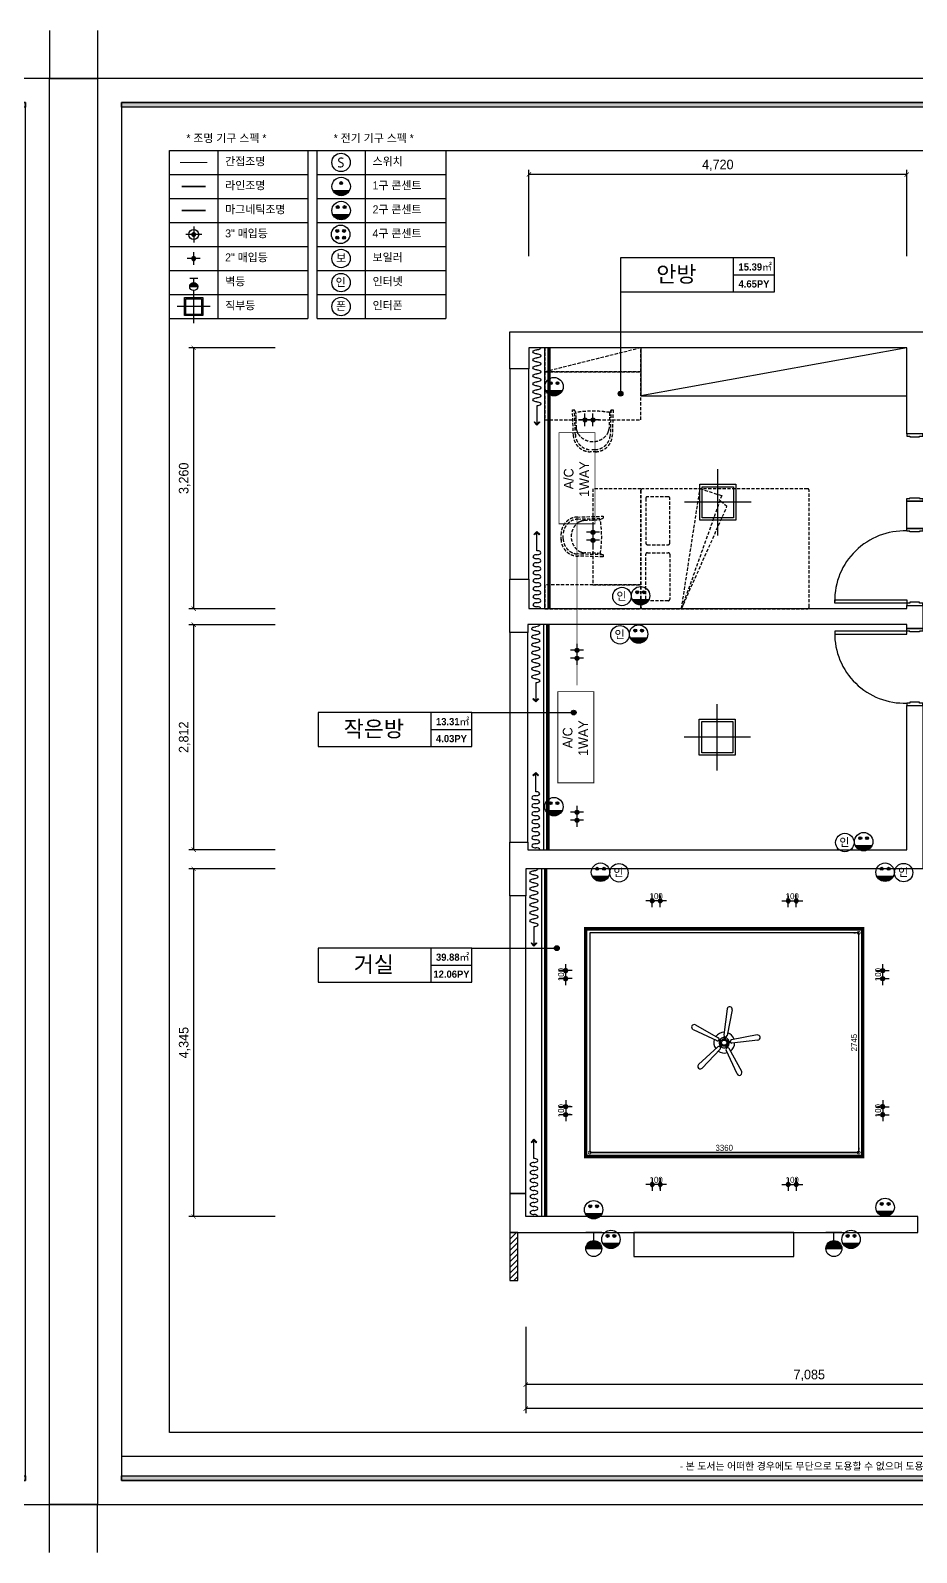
# Model space of a CAD drawing. Header units: inches. Extents: x 220271 to 272471, y 4186 to 23206.
# Drawn here: x 245832 to 256902, y 4186 to 23206 of the extents above; entities that cross this region are included whole.
import ezdxf
from ezdxf.enums import TextEntityAlignment as Align

# ---------------------------------------------------------------- set-up
doc = ezdxf.new("R2010")
doc.units = ezdxf.units.IN
doc.header["$LTSCALE"] = 50
doc.header["$MEASUREMENT"] = 0
doc.linetypes.add('DH-HID2', pattern=[1.2, 0.8, -0.4])
doc.linetypes.add('HID', pattern=[2.5, 1.5, -1])
for name, color, linetype in [('0-ELC TEXT', 7, 'Continuous'), ('01. F-소품', 3, 'Continuous'), ('03-TEXT', 3, 'Continuous'), ('03-WAL NEW', 3, 'Continuous'), ('04-WIN', 4, 'Continuous'), ('06-FUR', 6, 'Continuous'), ('06-LIGHT', 4, 'Continuous'), ('07-DIM WAL', 5, 'Continuous'), ('3.기호.계단선', 30, 'Continuous'), ('CEIL-DOOR', 6, 'Continuous'), ('CEIL-LIGHT', 7, 'Continuous'), ('CO-DO-FR', 7, 'Continuous'), ('CO-DOOR', 8, 'Continuous'), ('F-WALL1', 2, 'Continuous'), ('FORM(YOURNAME)-1', 1, 'Continuous'), ('FORM(YOURNAME)-11', 1, 'Continuous'), ('FU-FURM', 251, 'DH-HID2'), ('RC-LIGHT', 7, 'Continuous'), ('설비', 140, 'Continuous')]:
    doc.layers.add(name, color=color, linetype=linetype)
doc.styles.add('YOURNAME', font='HY울릉도M.TTF')
doc.styles.add('넥슨고딕', font='NEXONLv1GothicBold.ttf')
doc.styles.add('스타일1', font='HY울릉도M.TTF')
doc.styles.add('코레일둥고', font='Korail_Round_Gothic_Medium.ttf')
doc.dimstyles.new('30', dxfattribs={"dimscale": 30, "dimtxt": 2.5, "dimasz": 2.5, "dimexe": 1.25, "dimexo": 2, "dimtad": 1, "dimdec": 0, "dimtxsty": '스타일1', "dimblk": 'DOTSMALL', "dimcen": 2.5, "dimclrd": 1, "dimclre": 1, "dimclrt": 7, "dimadec": 0, "dimazin": 0, "dimtfac": 1, "dimtdec": 0, "dimtix": 1, "dimtmove": 0, "dimatfit": 3, "dimldrblk": 'DOTSMALL', "dimfxl": 1.25, "dimarcsym": 0})
doc.dimstyles.new('YOURNAME-60', dxfattribs={"dimscale": 60, "dimtxt": 2, "dimasz": 0.9, "dimexe": 1, "dimexo": 3, "dimgap": 0.7, "dimtad": 1, "dimdec": 0, "dimzin": 0, "dimdsep": 46, "dimlunit": 6, "dimtxsty": 'YOURNAME', "dimblk": 'ARCHTICK', "dimcen": 0, "dimclrd": 1, "dimclre": 1, "dimclrt": 7, "dimadec": 0, "dimazin": 0, "dimtfac": 1, "dimtdec": 0, "dimtix": 1, "dimtmove": 2, "dimatfit": 3, "dimldrblk": 'ARCHTICK', "dimfxl": 1, "dimtolj": 1, "dimtzin": 0, "dimarcsym": 0})

# ---------------------------------------------------------------- blocks, each defined once
blk = doc.blocks.new('FORM-ELEVATION')
at = {"layer": 'FORM(YOURNAME)-11'}
h = blk.add_hatch(color=256, dxfattribs=at)
h.dxf.hatch_style = 1
h.paths.add_polyline_path([(-10309, 35708), (71691, 35708), (71691, 35508), (-10309, 35508)])
h.paths.add_polyline_path([(-10309, -21492), (71691, -21492), (71691, -21692), (-10309, -21692)])
at = {"layer": 'Defpoints', "color": 158}
blk.add_line((62481, -20692), (-10309, -20692), dxfattribs=at)
at = {"layer": 'Defpoints', "color": 1}
for points in [[(-11309, 38708), (-11309, 36708), (-13309, 36708)], [(72691, 38708), (72691, 36708), (74691, 36708)], [(-11309, -24692), (-11309, -22692), (-13309, -22692)], [(72691, -24692), (72691, -22692), (74691, -22692)]]:
    blk.add_lwpolyline(points, dxfattribs=at)
at = {"layer": 'Defpoints', "color": 158}
for points in [[(-10309, -21692), (71691, -21692), (71691, 35708), (-10309, 35708)], [(-8309, 33708), (61071, 33708), (61071, -19692), (-8309, -19692)]]:
    blk.add_lwpolyline(points, close=True, dxfattribs=at)
at = {"layer": 'FORM(YOURNAME)-11', "color": 250}
blk.add_lwpolyline([(-11309, -22692), (72691, -22692), (72691, 36708), (-11309, 36708)], close=True, dxfattribs=at)
at = {"layer": 'FORM(YOURNAME)-11'}
for points in [[(-10309, 35708), (71691, 35708), (71691, 35508), (-10309, 35508)], [(-10309, -21492), (71691, -21492), (71691, -21692), (-10309, -21692)]]:
    blk.add_lwpolyline(points, close=True, dxfattribs=at)
at = {"layer": 'FORM(YOURNAME)-11', "color": 1, "style": 'YOURNAME'}
blk.add_text("- 본 도서는 어떠한 경우에도 무단으로 도용할 수 없으며 도용시 '지적재산권' 보호에 관한 법률에 의거, 법적 분쟁이 발생합니다.  또한 본 도서에 관한 모든 저작권은 당사에 있습니다. -", height=300, dxfattribs=at).set_placement((28146, -21092), align=Align.MIDDLE_CENTER)
at = {"layer": 'FORM(YOURNAME)-11', "color": 3, "style": 'YOURNAME'}
for tag, height, p in [('1', 450, (71041, -1219)), ('2', 450, (71041, -1863)), ('3', 450, (71041, -3150)), ('4', 450, (71041, -5081)), ('5', 515, (71041, -7398)), ('6', 515, (71041, -9650)), ('7', 515, (71041, -11903)), ('8', 515, (71041, -14155)), ('9', 515, (71041, -16408)), ('10', 515, (66791, -18596)), ('11', 515, (71041, -18660)), ('12', 515, (66791, -20848)), ('13', 515, (71041, -20848))]:
    blk.add_attdef(tag, text='', height=height, dxfattribs=at).set_placement(p, align=Align.MIDDLE_RIGHT)
blk = doc.blocks.new('_ArchTick')
at = {"color": 0, "linetype": 'ByBlock', "const_width": 0.15}
blk.add_lwpolyline([(-0.5, -0.5), (0.5, 0.5)], dxfattribs=at)
blk = doc.blocks.new('*D136')
at = {"layer": '07-DIM WAL', "color": 1, "lineweight": -2, "transparency": 16777216}
for p, q in [((252059, 20386), (252059, 21466)), ((256779, 21406), (252059, 21406)), ((256779, 20386), (256779, 21466))]:
    blk.add_line(p, q, dxfattribs=at)
at = {"layer": 'Defpoints', "color": 0, "transparency": 16777216}
for p in [(252059, 21406), (252059, 20206), (256779, 20206)]:
    blk.add_point(p, dxfattribs=at)
at = {"layer": '07-DIM WAL', "color": 1, "lineweight": -2, "transparency": 16777216, "xscale": 54, "yscale": 54, "zscale": 54, "rotation": 180}
blk.add_blockref('_ArchTick', (252059, 21406), dxfattribs=at)
at = {"layer": '07-DIM WAL', "color": 1, "lineweight": -2, "transparency": 16777216, "xscale": 54, "yscale": 54, "zscale": 54}
blk.add_blockref('_ArchTick', (256779, 21406), dxfattribs=at)
at = {"layer": '07-DIM WAL', "color": 7, "transparency": 16777216, "insert": (254419, 21520), "char_height": 120, "attachment_point": 5, "style": 'YOURNAME'}
blk.add_mtext('\\A1;4,720', dxfattribs=at)
blk = doc.blocks.new('*D145')
at = {"layer": '07-DIM WAL', "color": 1, "lineweight": -2, "transparency": 16777216}
for p, q in [((252019, 7006), (252019, 6226)), ((259104, 7006), (259104, 6226)), ((259104, 6286), (252019, 6286))]:
    blk.add_line(p, q, dxfattribs=at)
at = {"layer": 'Defpoints', "color": 0, "transparency": 16777216}
for p in [(252019, 7186), (259104, 7186), (252019, 6286)]:
    blk.add_point(p, dxfattribs=at)
at = {"layer": '07-DIM WAL', "color": 1, "lineweight": -2, "transparency": 16777216, "xscale": 54, "yscale": 54, "zscale": 54, "rotation": 180}
blk.add_blockref('_ArchTick', (252019, 6286), dxfattribs=at)
at = {"layer": '07-DIM WAL', "color": 1, "lineweight": -2, "transparency": 16777216, "xscale": 54, "yscale": 54, "zscale": 54}
blk.add_blockref('_ArchTick', (259104, 6286), dxfattribs=at)
at = {"layer": '07-DIM WAL', "color": 7, "transparency": 16777216, "insert": (255561, 6400), "char_height": 120, "attachment_point": 5, "style": 'YOURNAME'}
blk.add_mtext('\\A1;7,085', dxfattribs=at)
blk = doc.blocks.new('*D146')
at = {"layer": '07-DIM WAL', "color": 1, "lineweight": -2, "transparency": 16777216}
for p, q in [((252019, 7006), (252019, 5926)), ((263723, 7006), (263723, 5926)), ((263723, 5986), (252019, 5986))]:
    blk.add_line(p, q, dxfattribs=at)
at = {"layer": 'Defpoints', "color": 0, "transparency": 16777216}
for p in [(252019, 7186), (263723, 7186), (252019, 5986)]:
    blk.add_point(p, dxfattribs=at)
at = {"layer": '07-DIM WAL', "color": 1, "lineweight": -2, "transparency": 16777216, "xscale": 54, "yscale": 54, "zscale": 54, "rotation": 180}
blk.add_blockref('_ArchTick', (252019, 5986), dxfattribs=at)
at = {"layer": '07-DIM WAL', "color": 1, "lineweight": -2, "transparency": 16777216, "xscale": 54, "yscale": 54, "zscale": 54}
blk.add_blockref('_ArchTick', (263723, 5986), dxfattribs=at)
at = {"layer": '07-DIM WAL', "color": 7, "transparency": 16777216, "insert": (257871, 6100), "char_height": 120, "attachment_point": 5, "style": 'YOURNAME'}
blk.add_mtext('\\A1;11,704', dxfattribs=at)
blk = doc.blocks.new('*D148')
at = {"layer": '07-DIM WAL', "color": 1, "lineweight": -2, "transparency": 16777216}
for p, q in [((248891, 12730), (247811, 12730)), ((247871, 8385), (247871, 12730)), ((248891, 8385), (247811, 8385))]:
    blk.add_line(p, q, dxfattribs=at)
at = {"layer": 'Defpoints', "color": 0, "transparency": 16777216}
for p in [(247871, 12730), (249071, 12730), (249071, 8385)]:
    blk.add_point(p, dxfattribs=at)
at = {"layer": '07-DIM WAL', "color": 1, "lineweight": -2, "transparency": 16777216, "xscale": 54, "yscale": 54, "zscale": 54}
for p, rotation in [((247871, 12730), 90), ((247871, 8385), 270)]:
    blk.add_blockref('_ArchTick', p, dxfattribs=dict(at, rotation=rotation))
at = {"layer": '07-DIM WAL', "color": 7, "transparency": 16777216, "insert": (247757, 10558), "char_height": 120, "attachment_point": 5, "rotation": 90, "style": 'YOURNAME'}
blk.add_mtext('\\A1;4,345', dxfattribs=at)
blk = doc.blocks.new('*D149')
at = {"layer": '07-DIM WAL', "color": 1, "lineweight": -2, "transparency": 16777216}
for p, q in [((248891, 15780), (247811, 15780)), ((247871, 12968), (247871, 15780)), ((248891, 12968), (247811, 12968))]:
    blk.add_line(p, q, dxfattribs=at)
at = {"layer": 'Defpoints', "color": 0, "transparency": 16777216}
for p in [(247871, 15780), (249071, 15780), (249071, 12968)]:
    blk.add_point(p, dxfattribs=at)
at = {"layer": '07-DIM WAL', "color": 1, "lineweight": -2, "transparency": 16777216, "xscale": 54, "yscale": 54, "zscale": 54}
for p, rotation in [((247871, 15780), 90), ((247871, 12968), 270)]:
    blk.add_blockref('_ArchTick', p, dxfattribs=dict(at, rotation=rotation))
at = {"layer": '07-DIM WAL', "color": 7, "transparency": 16777216, "insert": (247757, 14374), "char_height": 120, "attachment_point": 5, "rotation": 90, "style": 'YOURNAME'}
blk.add_mtext('\\A1;2,812', dxfattribs=at)
blk = doc.blocks.new('*D150')
at = {"layer": '07-DIM WAL', "color": 1, "lineweight": -2, "transparency": 16777216}
for p, q in [((248891, 19240), (247811, 19240)), ((247871, 15980), (247871, 19240)), ((248891, 15980), (247811, 15980))]:
    blk.add_line(p, q, dxfattribs=at)
at = {"layer": 'Defpoints', "color": 0, "transparency": 16777216}
for p in [(247871, 19240), (249071, 19240), (249071, 15980)]:
    blk.add_point(p, dxfattribs=at)
at = {"layer": '07-DIM WAL', "color": 1, "lineweight": -2, "transparency": 16777216, "xscale": 54, "yscale": 54, "zscale": 54}
for p, rotation in [((247871, 19240), 90), ((247871, 15980), 270)]:
    blk.add_blockref('_ArchTick', p, dxfattribs=dict(at, rotation=rotation))
at = {"layer": '07-DIM WAL', "color": 7, "transparency": 16777216, "insert": (247757, 17610), "char_height": 120, "attachment_point": 5, "rotation": 90, "style": 'YOURNAME'}
blk.add_mtext('\\A1;3,260', dxfattribs=at)
blk = doc.blocks.new('CELILNGPAN')
at = {"layer": '06-FUR', "color": 6}
for p, q in [((48717, -3709), (48676, -4035)), ((48781, -3721), (48717, -4041)), ((48292, -3967), (48588, -4106)), ((48322, -3910), (48607, -4069)), ((48360, -4404), (48600, -4183)), ((48639, -4116), (48612, -4103)), ((48645, -4105), (48618, -4091)), ((48645, -4158), (48624, -4179)), ((48654, -4167), (48633, -4188)), ((48682, -4086), (48687, -4056)), ((48695, -4088), (48700, -4058)), ((48696, -4174), (48709, -4201)), ((48708, -4168), (48721, -4195)), ((48725, -4118), (48755, -4113)), ((48727, -4131), (48756, -4126)), ((49094, -4035), (48772, -4096)), ((49102, -4099), (48778, -4137)), ((48405, -4451), (48629, -4212)), ((48842, -4521), (48706, -4225)), ((48901, -4493), (48743, -4206))]:
    blk.add_line(p, q, dxfattribs=at)
for radius in [45.4, 32.5]:
    blk.add_circle((48682, -4131), radius, dxfattribs=at)
for centre, radius, start, end in [((48749, -3715), 32.5, 349.67, 169.67), ((48307, -3938), 32.5, 61.67, 241.67), ((48682, -4131), 130, 162.4651, 215.078), ((48682, -4131), 130, 90.4651, 143.078), ((48598, -4088), 20.6, 242.7734, 62.7734), ((48615, -4198), 20.6, 314.7734, 134.7734), ((48682, -4131), 64.9, 158.5125, 219.0342), ((48682, -4131), 64.9, 86.5125, 147.0342), ((48682, -4131), 64.9, 230.5125, 291.0342), ((48697, -4038), 20.6, 170.7734, 350.7734), ((48682, -4131), 64.9, 14.5125, 75.0342), ((48682, -4131), 64.9, 302.5125, 3.0342), ((48682, -4131), 130, 18.4651, 71.078), ((48775, -4117), 20.6, 98.7734, 278.7734), ((48682, -4131), 130, 306.4651, 359.078), ((49098, -4067), 32.5, 277.67, 97.67), ((48682, -4131), 130, 234.4651, 287.078), ((48724, -4215), 20.6, 26.7734, 206.7734), ((48383, -4428), 32.5, 133.67, 313.67), ((48871, -4507), 32.5, 205.67, 25.67)]:
    blk.add_arc(centre, radius, start, end, dxfattribs=at)
blk = doc.blocks.new('FFSFDF')
at = {"layer": '01. F-소품'}
blk.add_hatch(color=8, dxfattribs=at).paths.add_polyline_path([(1567673, 1746751), (1567680, 1746744), (1567715, 1746779), (1567680, 1746815), (1567673, 1746808), (1567701, 1746779)])
at = {"layer": '01. F-소품', "color": 8}
for p, q in [((1567673, 1746808), (1567680, 1746815)), ((1567475, 1746779), (1567701, 1746779)), ((1567673, 1746751), (1567680, 1746744))]:
    blk.add_line(p, q, dxfattribs=at)
for points in [[(1567673, 1746808), (1567701, 1746779), (1567673, 1746751)], [(1567680, 1746815), (1567715, 1746779), (1567680, 1746744)]]:
    blk.add_lwpolyline(points, dxfattribs=at)
for centre, start_param, end_param in [((1566800, 1746779), 1.570796, 4.712389), ((1566900, 1746779), 1.570796, 4.712389), ((1567000, 1746779), 1.570796, 4.712389), ((1567100, 1746779), 1.570796, 4.712389), ((1567200, 1746779), 1.570796, 4.712389), ((1567300, 1746779), 1.570796, 4.712389), ((1567400, 1746779), 1.570796, 4.712389), ((1566750, 1746779), 6.283185, 7.853982), ((1566850, 1746779), 4.712389, 7.853982), ((1566950, 1746779), 4.712389, 7.853982), ((1567050, 1746779), 4.712389, 7.853982), ((1567150, 1746779), 4.712389, 7.853982), ((1567250, 1746779), 4.712389, 7.853982), ((1567350, 1746779), 4.712389, 7.853982), ((1567450, 1746779), 4.712389, 7.853982)]:
    blk.add_ellipse(centre, major_axis=(0, -50), ratio=0.5, start_param=start_param, end_param=end_param, dxfattribs=at)
blk = doc.blocks.new('_DOTSMALL')
at = {"color": 0, "linetype": 'ByBlock', "const_width": 0.5}
blk.add_lwpolyline([(-0.0625, 0, 1), (0.0625, 0, 1)], format="xyb", close=True, dxfattribs=at)
blk = doc.blocks.new('*D151')
at = {"layer": '07-DIM WAL', "color": 1, "lineweight": -2, "transparency": 16777216}
for p, q in [((252819, 9245), (252819, 9223)), ((256179, 9185), (252819, 9185)), ((256179, 9245), (256179, 9223))]:
    blk.add_line(p, q, dxfattribs=at)
at = {"layer": 'Defpoints', "color": 0, "transparency": 16777216}
for p in [(252819, 9185), (252819, 9185), (256179, 9185)]:
    blk.add_point(p, dxfattribs=at)
at = {"layer": '07-DIM WAL', "color": 1, "lineweight": -2, "transparency": 16777216, "xscale": 75, "yscale": 75, "zscale": 75, "rotation": 180}
blk.add_blockref('_DOTSMALL', (252819, 9185), dxfattribs=at)
at = {"layer": '07-DIM WAL', "color": 1, "lineweight": -2, "transparency": 16777216, "xscale": 75, "yscale": 75, "zscale": 75}
blk.add_blockref('_DOTSMALL', (256179, 9185), dxfattribs=at)
at = {"layer": '07-DIM WAL', "color": 7, "transparency": 16777216, "insert": (254499, 9243), "char_height": 75, "attachment_point": 5, "style": '스타일1'}
blk.add_mtext('3360', dxfattribs=at)
blk = doc.blocks.new('*D152')
at = {"layer": '07-DIM WAL', "color": 1, "lineweight": -2, "transparency": 16777216}
for p, q in [((256119, 11930), (256141, 11930)), ((256179, 9185), (256179, 11930)), ((256119, 9185), (256141, 9185))]:
    blk.add_line(p, q, dxfattribs=at)
at = {"layer": 'Defpoints', "color": 0, "transparency": 16777216}
for p in [(256179, 11930), (256179, 11930), (256179, 9185)]:
    blk.add_point(p, dxfattribs=at)
at = {"layer": '07-DIM WAL', "color": 1, "lineweight": -2, "transparency": 16777216, "xscale": 75, "yscale": 75, "zscale": 75}
for p, rotation in [((256179, 11930), 90), ((256179, 9185), 270)]:
    blk.add_blockref('_DOTSMALL', p, dxfattribs=dict(at, rotation=rotation))
at = {"layer": '07-DIM WAL', "color": 7, "transparency": 16777216, "insert": (256121, 10558), "char_height": 75, "attachment_point": 5, "rotation": 90, "style": '스타일1'}
blk.add_mtext('2745', dxfattribs=at)
blk = doc.blocks.new('1')
at = {"linetype": 'Continuous'}
h = blk.add_hatch(color=4, dxfattribs=at)
h.dxf.hatch_style = 1
edge = h.paths.add_edge_path()
edge.add_arc((11539653, -14273504), 37.5, 0, 360)
at = {"color": 1, "linetype": 'Continuous'}
for p, q in [((11539520, -14273504), (11539787, -14273504)), ((11539653, -14273637), (11539653, -14273370))]:
    blk.add_line(p, q, dxfattribs=at)
at = {"color": 4, "linetype": 'Continuous'}
for radius in [41.5, 37.5]:
    blk.add_circle((11539653, -14273504), radius, dxfattribs=at)
blk = doc.blocks.new('*D153')
at = {"layer": '07-DIM WAL', "color": 1, "lineweight": -2, "transparency": 16777216}
for p, q in [((255224, 8785), (255474, 8785)), ((255299, 8845), (255299, 8823)), ((255399, 8845), (255399, 8823))]:
    blk.add_line(p, q, dxfattribs=at)
at = {"layer": 'Defpoints', "color": 0, "transparency": 16777216}
for p in [(255299, 8785), (255399, 8785), (255399, 8785)]:
    blk.add_point(p, dxfattribs=at)
at = {"layer": '07-DIM WAL', "color": 1, "lineweight": -2, "transparency": 16777216, "xscale": 75, "yscale": 75, "zscale": 75}
blk.add_blockref('_DOTSMALL', (255299, 8785), dxfattribs=at)
at = {"layer": '07-DIM WAL', "color": 1, "lineweight": -2, "transparency": 16777216, "xscale": 75, "yscale": 75, "zscale": 75, "rotation": 180}
blk.add_blockref('_DOTSMALL', (255399, 8785), dxfattribs=at)
at = {"layer": '07-DIM WAL', "color": 7, "transparency": 16777216, "insert": (255349, 8843), "char_height": 75, "attachment_point": 5, "style": '스타일1'}
blk.add_mtext('100', dxfattribs=at)
blk = doc.blocks.new('*D154')
at = {"layer": '07-DIM WAL', "color": 1, "lineweight": -2, "transparency": 16777216}
for p, q in [((253774, 8785), (253524, 8785)), ((253599, 8845), (253599, 8823)), ((253699, 8725), (253699, 8748))]:
    blk.add_line(p, q, dxfattribs=at)
at = {"layer": 'Defpoints', "color": 0, "transparency": 16777216}
for p in [(253599, 8785), (253599, 8785), (253699, 8785)]:
    blk.add_point(p, dxfattribs=at)
at = {"layer": '07-DIM WAL', "color": 1, "lineweight": -2, "transparency": 16777216, "xscale": 75, "yscale": 75, "zscale": 75}
blk.add_blockref('_DOTSMALL', (253599, 8785), dxfattribs=at)
at = {"layer": '07-DIM WAL', "color": 1, "lineweight": -2, "transparency": 16777216, "xscale": 75, "yscale": 75, "zscale": 75, "rotation": 180}
blk.add_blockref('_DOTSMALL', (253699, 8785), dxfattribs=at)
at = {"layer": '07-DIM WAL', "color": 7, "transparency": 16777216, "insert": (253649, 8843), "char_height": 75, "attachment_point": 5, "style": '스타일1'}
blk.add_mtext('100', dxfattribs=at)
blk = doc.blocks.new('*D155')
at = {"layer": '07-DIM WAL', "color": 1, "lineweight": -2, "transparency": 16777216}
for p, q in [((256419, 11458), (256441, 11458)), ((256479, 11283), (256479, 11533)), ((256419, 11358), (256441, 11358))]:
    blk.add_line(p, q, dxfattribs=at)
at = {"layer": 'Defpoints', "color": 0, "transparency": 16777216}
for p in [(256479, 11458), (256479, 11458), (256479, 11358)]:
    blk.add_point(p, dxfattribs=at)
at = {"layer": '07-DIM WAL', "color": 1, "lineweight": -2, "transparency": 16777216, "xscale": 75, "yscale": 75, "zscale": 75}
for p, rotation in [((256479, 11458), 270), ((256479, 11358), 90)]:
    blk.add_blockref('_DOTSMALL', p, dxfattribs=dict(at, rotation=rotation))
at = {"layer": '07-DIM WAL', "color": 7, "transparency": 16777216, "insert": (256421, 11408), "char_height": 75, "attachment_point": 5, "rotation": 90, "style": '스타일1'}
blk.add_mtext('100', dxfattribs=at)
blk = doc.blocks.new('*D156')
at = {"layer": '07-DIM WAL', "color": 1, "lineweight": -2, "transparency": 16777216}
for p, q in [((256419, 9758), (256441, 9758)), ((256479, 9833), (256479, 9583)), ((256419, 9658), (256441, 9658))]:
    blk.add_line(p, q, dxfattribs=at)
at = {"layer": 'Defpoints', "color": 0, "transparency": 16777216}
for p in [(256479, 9758), (256479, 9658), (256479, 9658)]:
    blk.add_point(p, dxfattribs=at)
at = {"layer": '07-DIM WAL', "color": 1, "lineweight": -2, "transparency": 16777216, "xscale": 75, "yscale": 75, "zscale": 75}
for p, rotation in [((256479, 9758), 270), ((256479, 9658), 90)]:
    blk.add_blockref('_DOTSMALL', p, dxfattribs=dict(at, rotation=rotation))
at = {"layer": '07-DIM WAL', "color": 7, "transparency": 16777216, "insert": (256421, 9708), "char_height": 75, "attachment_point": 5, "rotation": 90, "style": '스타일1'}
blk.add_mtext('100', dxfattribs=at)
blk = doc.blocks.new('*D157')
at = {"layer": '07-DIM WAL', "color": 1, "lineweight": -2, "transparency": 16777216}
for p, q in [((252519, 11283), (252519, 11533)), ((252579, 11458), (252556, 11458)), ((252459, 11358), (252481, 11358))]:
    blk.add_line(p, q, dxfattribs=at)
at = {"layer": 'Defpoints', "color": 0, "transparency": 16777216}
for p in [(252519, 11458), (252519, 11458), (252519, 11358)]:
    blk.add_point(p, dxfattribs=at)
at = {"layer": '07-DIM WAL', "color": 1, "lineweight": -2, "transparency": 16777216, "xscale": 75, "yscale": 75, "zscale": 75}
for p, rotation in [((252519, 11458), 270), ((252519, 11358), 90)]:
    blk.add_blockref('_DOTSMALL', p, dxfattribs=dict(at, rotation=rotation))
at = {"layer": '07-DIM WAL', "color": 7, "transparency": 16777216, "insert": (252461, 11408), "char_height": 75, "attachment_point": 5, "rotation": 90, "style": '스타일1'}
blk.add_mtext('100', dxfattribs=at)
blk = doc.blocks.new('*D158')
at = {"layer": '07-DIM WAL', "color": 1, "lineweight": -2, "transparency": 16777216}
for p, q in [((252519, 9833), (252519, 9583)), ((252579, 9758), (252556, 9758)), ((252579, 9658), (252556, 9658))]:
    blk.add_line(p, q, dxfattribs=at)
at = {"layer": 'Defpoints', "color": 0, "transparency": 16777216}
for p in [(252519, 9758), (252519, 9658), (252519, 9658)]:
    blk.add_point(p, dxfattribs=at)
at = {"layer": '07-DIM WAL', "color": 1, "lineweight": -2, "transparency": 16777216, "xscale": 75, "yscale": 75, "zscale": 75}
for p, rotation in [((252519, 9758), 270), ((252519, 9658), 90)]:
    blk.add_blockref('_DOTSMALL', p, dxfattribs=dict(at, rotation=rotation))
at = {"layer": '07-DIM WAL', "color": 7, "transparency": 16777216, "insert": (252461, 9708), "char_height": 75, "attachment_point": 5, "rotation": 90, "style": '스타일1'}
blk.add_mtext('100', dxfattribs=at)
blk = doc.blocks.new('*D159')
at = {"layer": '07-DIM WAL', "color": 1, "lineweight": -2, "transparency": 16777216}
for p, q in [((255299, 12390), (255299, 12368)), ((255224, 12330), (255474, 12330)), ((255399, 12270), (255399, 12293))]:
    blk.add_line(p, q, dxfattribs=at)
at = {"layer": 'Defpoints', "color": 0, "transparency": 16777216}
for p in [(255299, 12330), (255399, 12330), (255399, 12330)]:
    blk.add_point(p, dxfattribs=at)
at = {"layer": '07-DIM WAL', "color": 1, "lineweight": -2, "transparency": 16777216, "xscale": 75, "yscale": 75, "zscale": 75}
blk.add_blockref('_DOTSMALL', (255299, 12330), dxfattribs=at)
at = {"layer": '07-DIM WAL', "color": 1, "lineweight": -2, "transparency": 16777216, "xscale": 75, "yscale": 75, "zscale": 75, "rotation": 180}
blk.add_blockref('_DOTSMALL', (255399, 12330), dxfattribs=at)
at = {"layer": '07-DIM WAL', "color": 7, "transparency": 16777216, "insert": (255349, 12388), "char_height": 75, "attachment_point": 5, "style": '스타일1'}
blk.add_mtext('100', dxfattribs=at)
blk = doc.blocks.new('*D160')
at = {"layer": '07-DIM WAL', "color": 1, "lineweight": -2, "transparency": 16777216}
for p, q in [((253699, 12390), (253699, 12368)), ((253774, 12330), (253524, 12330)), ((253599, 12270), (253599, 12293))]:
    blk.add_line(p, q, dxfattribs=at)
at = {"layer": 'Defpoints', "color": 0, "transparency": 16777216}
for p in [(253599, 12330), (253599, 12330), (253699, 12330)]:
    blk.add_point(p, dxfattribs=at)
at = {"layer": '07-DIM WAL', "color": 1, "lineweight": -2, "transparency": 16777216, "xscale": 75, "yscale": 75, "zscale": 75}
blk.add_blockref('_DOTSMALL', (253599, 12330), dxfattribs=at)
at = {"layer": '07-DIM WAL', "color": 1, "lineweight": -2, "transparency": 16777216, "xscale": 75, "yscale": 75, "zscale": 75, "rotation": 180}
blk.add_blockref('_DOTSMALL', (253699, 12330), dxfattribs=at)
at = {"layer": '07-DIM WAL', "color": 7, "transparency": 16777216, "insert": (253649, 12388), "char_height": 75, "attachment_point": 5, "style": '스타일1'}
blk.add_mtext('100', dxfattribs=at)
blk = doc.blocks.new('hallogen')
h = blk.add_hatch(color=256)
h.dxf.hatch_style = 1
edge = h.paths.add_edge_path()
edge.add_arc((48592, 60854), 31.2, 0, 360, ccw=False)
at = {"color": 1, "linetype": 'Continuous'}
for p, q in [((48592, 60954), (48592, 60754)), ((48692, 60854), (48492, 60854))]:
    blk.add_line(p, q, dxfattribs=at)
at = {"color": 4, "linetype": 'Continuous'}
blk.add_circle((48592, 60854), 62.5, dxfattribs=at)
blk = doc.blocks.new('SW')
at = {"layer": '설비', "color": 140}
blk.add_circle((11533254, -14277699), 184, dxfattribs=at)
at = {"layer": '설비', "color": 140, "insert": (11533320, -14277601), "char_height": 197.14, "width": 314.33, "attachment_point": 3, "style": '코레일둥고'}
blk.add_mtext('{\\fMalgun Gothic|b0|i0|c129|p50;S}', dxfattribs=at)
blk = doc.blocks.new('egoo')
at = {"layer": '설비'}
h = blk.add_hatch(color=140, dxfattribs=at)
edge = h.paths.add_edge_path()
edge.add_arc((1015645, 443434), 22.3, 0, 360)
h = blk.add_hatch(color=140, dxfattribs=at)
edge = h.paths.add_edge_path()
edge.add_arc((1015748, 443434), 22.3, 0, 360)
h = blk.add_hatch(color=140, dxfattribs=at)
edge = h.paths.add_edge_path()
edge.add_line((1015826, 443329), (1015567, 443329))
edge.add_ellipse((1015696, 443381), major_axis=(99, 99), ratio=1, start_angle=156.9578, end_angle=293.0422)
at = {"layer": '설비', "color": 140}
for centre, radius in [((1015696, 443381), 140), ((1015645, 443434), 22.3), ((1015748, 443434), 22.3)]:
    blk.add_circle(centre, radius, dxfattribs=at)
blk = doc.blocks.new('DLSXJSPT')
at = {"layer": '설비', "color": 140}
blk.add_circle((242956, 103418), 115, dxfattribs=at)
at = {"layer": '설비', "color": 140, "style": '코레일둥고'}
blk.add_text('인', height=100, dxfattribs=at).set_placement((242888, 103372))
blk = doc.blocks.new('DLSXJVHS')
at = {"layer": '설비', "color": 140}
blk.add_circle((236551, 103608), 115, dxfattribs=at)
at = {"layer": '설비', "color": 140, "style": '코레일둥고'}
blk.add_text('폰', height=100, dxfattribs=at).set_placement((236487, 103564))
blk = doc.blocks.new('DLFRN')
at = {"layer": '설비'}
h = blk.add_hatch(color=140, dxfattribs=at)
edge = h.paths.add_edge_path()
edge.add_arc((236552, 104851), 18.3, 0, 360)
h = blk.add_hatch(color=140, dxfattribs=at)
edge = h.paths.add_edge_path()
edge.add_line((236659, 104765), (236446, 104765))
edge.add_ellipse((236552, 104808), major_axis=(81.3, 81.3), ratio=1, start_angle=156.9578, end_angle=293.0422)
at = {"layer": '설비', "color": 140}
for centre, radius in [((236552, 104808), 115), ((236552, 104851), 18.3)]:
    blk.add_circle(centre, radius, dxfattribs=at)
blk = doc.blocks.new('QHDLFFJ')
at = {"layer": '설비', "color": 140}
blk.add_circle((236551, 104208), 115, dxfattribs=at)
at = {"layer": '설비', "color": 140, "style": '코레일둥고'}
blk.add_text('보 ', height=100, dxfattribs=at).set_placement((236490, 104164))
blk = doc.blocks.new('4RNZHS')
at = {"layer": '설비'}
h = blk.add_hatch(color=140, dxfattribs=at)
edge = h.paths.add_edge_path()
edge.add_arc((244434, 96095), 18.3, -90, 270, ccw=False)
h = blk.add_hatch(color=140, dxfattribs=at)
edge = h.paths.add_edge_path()
edge.add_arc((244520, 96095), 18.3, 270, 630)
h = blk.add_hatch(color=140, dxfattribs=at)
edge = h.paths.add_edge_path()
edge.add_arc((244434, 96011), 18.3, -90, 270, ccw=False)
h = blk.add_hatch(color=140, dxfattribs=at)
edge = h.paths.add_edge_path()
edge.add_arc((244520, 96011), 18.3, 270, 630)
at = {"layer": '설비', "color": 140}
for centre, radius in [((244477, 96053), 115), ((244434, 96095), 18.3), ((244520, 96095), 18.3), ((244434, 96011), 18.3), ((244520, 96011), 18.3)]:
    blk.add_circle(centre, radius, dxfattribs=at)
blk = doc.blocks.new('BRACKET')
at = {"layer": 'CEIL-LIGHT'}
blk.add_hatch(color=256, dxfattribs=at).paths.add_polyline_path([(-200, -100, 0.414214), (-100, 0, 0.414214), (-200, 100)])
for p, q in [((-200, 100), (-200, -100)), ((-100, 0), (0, 0)), ((0, -100), (0, 100))]:
    blk.add_line(p, q, dxfattribs=at)
blk.add_circle((-200, 0), 100, dxfattribs=at)
blk = doc.blocks.new('A$C0A436DC7')
at = {"layer": 'CEIL-DOOR', "xscale": -1, "rotation": 180}
blk.add_blockref('BRACKET', (300, 100), dxfattribs=at)
blk = doc.blocks.new('vudausseh')
at = {"layer": '04-WIN'}
for points in [[(229627, 39541), (229867, 39541), (229867, 42166), (229627, 42166)], [(229854, 38875), (229627, 38875), (229627, 36255), (229854, 36255)], [(229827, 35581), (229627, 35581), (229627, 31861), (229827, 31861)]]:
    blk.add_lwpolyline(points, close=True, dxfattribs=at)
at = {"layer": 'CO-DO-FR'}
for points in [[(234787, 41356), (234587, 41356), (234587, 41326), (234627, 41326), (234627, 41316), (234747, 41316), (234747, 41326), (234787, 41326), (234787, 41356)], [(234787, 40516), (234587, 40516), (234587, 40546), (234627, 40546), (234627, 40556), (234747, 40556), (234747, 40546), (234787, 40546), (234787, 40516)], [(234587, 40171), (234787, 40171), (234787, 40141), (234747, 40141), (234747, 40131), (234627, 40131), (234627, 40141), (234587, 40141), (234587, 40171)], [(234587, 39211), (234787, 39211), (234787, 39241), (234747, 39241), (234747, 39251), (234627, 39251), (234627, 39241), (234587, 39241), (234587, 39211)], [(234587, 38921), (234787, 38921), (234787, 38891), (234747, 38891), (234747, 38881), (234627, 38881), (234627, 38891), (234587, 38891), (234587, 38921)], [(234587, 37961), (234787, 37961), (234787, 37991), (234747, 37991), (234747, 38001), (234627, 38001), (234627, 37991), (234587, 37991), (234587, 37961)]]:
    blk.add_lwpolyline(points, close=True, dxfattribs=at)
at = {"layer": 'CO-DOOR'}
for points in [[(233687, 39281), (234587, 39281), (234587, 39241), (233687, 39241)], [(233687, 38851), (234587, 38851), (234587, 38891), (233687, 38891)]]:
    blk.add_lwpolyline(points, close=True, dxfattribs=at)
for centre, start, end in [((234558, 39271), 88.0543, 180.6582), ((234558, 38861), 179.3418, 271.9457)]:
    blk.add_arc(centre, 871, start, end, dxfattribs=at)
at = {"layer": 'F-WALL1'}
for p, q in [((229627, 42166), (229627, 42631)), ((229627, 42631), (239390, 42631)), ((234587, 42431), (229867, 42431)), ((229867, 42431), (229867, 42166)), ((234587, 41356), (234587, 42431)), ((229867, 42166), (229627, 42166)), ((234787, 41356), (234587, 41356)), ((234587, 40171), (234587, 40516)), ((234587, 40516), (236437, 40516)), ((234787, 40171), (234587, 40171))]:
    blk.add_line(p, q, dxfattribs=at)
for points in [[(229627, 39541), (229867, 39541), (229867, 39171), (234587, 39171), (234587, 39211), (234787, 39211), (234787, 38921), (234587, 38921), (234587, 38971), (229854, 38971), (229854, 38875), (229627, 38875), (229627, 39541)], [(229627, 36255), (229854, 36255), (229854, 36159), (234587, 36159), (234587, 37961), (234787, 37961), (234787, 35921), (229827, 35921), (229827, 35581), (229627, 35581), (229627, 36255)], [(229627, 31861), (229627, 31376), (234727, 31376), (234727, 31576), (229827, 31576), (229827, 31861), (229627, 31861)]]:
    blk.add_lwpolyline(points, dxfattribs=at)
blk = doc.blocks.new('F-122')
at = {"layer": 'FU-FURM', "color": 8}
for p, q in [((-45, 508), (33, 508)), ((-26, 482), (27, 482)), ((-254, -17), (-244, 297)), ((-228, -17), (-218, 303)), ((-210, 17), (-204, 215)), ((-203, 225), (-204, 222)), ((-204, 222), (-204, 219)), ((-204, 219), (-204, 215)), ((-202, 231), (-203, 228)), ((-203, 228), (-203, 225)), ((-201, 235), (-202, 231)), ((-200, 238), (-201, 235)), ((-199, 242), (-200, 238)), ((-198, 247), (-199, 242)), ((-196, 252), (-198, 247)), ((-194, 257), (-196, 252)), ((-192, 262), (-194, 257)), ((-190, 267), (-192, 262)), ((-188, 272), (-190, 267)), ((-186, 277), (-188, 272)), ((-183, 281), (-186, 277)), ((183, 282), (185, 278)), ((185, 278), (187, 273)), ((187, 273), (189, 268)), ((189, 268), (191, 263)), ((191, 263), (193, 257)), ((193, 257), (195, 252)), ((195, 252), (197, 247)), ((197, 247), (199, 243)), ((199, 243), (200, 239)), ((200, 239), (201, 235)), ((201, 235), (201, 232)), ((201, 232), (202, 229)), ((202, 229), (203, 226)), ((203, 226), (203, 222)), ((203, 222), (203, 219)), ((203, 219), (204, 216)), ((204, 216), (210, 17)), ((218, 302), (228, -17)), ((243, 308), (254, -17)), ((-212, 17), (-228, -17)), ((212, 17), (228, -17)), ((-228, -17), (-254, -17)), ((254, -17), (228, -17))]:
    blk.add_line(p, q, dxfattribs=at)
for centre, radius, start, end in [((-31, 294), 214, 90.9092, 178.7855), ((-25, 287), 194, 90.9092, 178.7854), ((0, 162), 219, 33.195, 146.9472), ((24, 287), 194, 1.3565, 89.233), ((30, 294), 214, 1.3567, 89.233), ((0, 162), 219, 158.3494, 158.4722), ((0, 162), 219, 21.67, 21.7928), ((-2, 1331), 1331, 260.9232, 279.2189)]:
    blk.add_arc(centre, radius, start, end, dxfattribs=at)
blk = doc.blocks.new('CJSWJDEH2')
at = {"layer": '03-WAL NEW', "transparency": 33554687}
h = blk.add_hatch(dxfattribs=at)
h.set_pattern_fill('_USER', color=256, scale=50, angle=45, pattern_type=0)
h.set_pattern_definition([(45, (25800, -39444.49), (-35.355339, 35.355339), [])])
h.paths.add_polyline_path([(251819, -9635), (251819, -10235), (251919, -10235), (251919, -9635)])
blk.add_lwpolyline([(251819, -9635), (251819, -10235), (251919, -10235), (251919, -9635), (251819, -9635)], dxfattribs=at)
at = {"layer": '06-FUR', "color": 8}
blk.add_lwpolyline([(256779, 1420), (253459, 1420), (253459, 820), (256779, 820), (256779, 1420), (253459, 820)], dxfattribs=at)
blk.add_lwpolyline([(253369, -9635), (253369, -9935), (255369, -9935), (255369, -9635)], close=True, dxfattribs=at)
at = {"layer": 'FU-FURM', "color": 8}
for p, q in [((253459, 1420), (252259, 1120)), ((253965, -1840), (254197, -340)), ((254197, -340), (254467, -426)), ((254467, -426), (253965, -1840)), ((253965, -1840), (254533, -564)), ((254533, -564), (254437, -480))]:
    blk.add_line(p, q, dxfattribs=at)
for points in [[(252259, 1120), (253459, 1120), (253459, 1420), (252259, 1420)], [(253459, 1120), (252259, 1120), (252259, 520), (253459, 520)], [(253459, -1540), (253459, -340), (252859, -340), (252859, -1540)], [(252259, -1840), (253459, -1840), (253459, -1540), (252259, -1540)]]:
    blk.add_lwpolyline(points, close=True, dxfattribs=at)
for points in [[(255559, -1820), (255559, -360, 0.414214), (255539, -340), (253479, -340, 0.414214), (253459, -360), (253459, -1820, 0.414214), (253479, -1840), (255539, -1840, 0.414214)], [(253819, -1020), (253819, -460, 0.414214), (253799, -440), (253539, -440, 0.414214), (253519, -460), (253519, -1020, 0.414214), (253539, -1040), (253799, -1040, 0.414214)], [(253819, -1160), (253819, -1720, -0.414214), (253799, -1740), (253539, -1740, -0.414214), (253519, -1720), (253519, -1160, -0.414214), (253539, -1140), (253799, -1140, -0.414214)]]:
    blk.add_lwpolyline(points, format="xyb", close=True, dxfattribs=at)
blk.add_blockref('vudausseh', (22192, -41010))
at = {"color": 8, "xscale": -1, "rotation": 270}
for p in [(252769, -9935), (255769, -9935)]:
    blk.add_blockref('A$C0A436DC7', p, dxfattribs=at)
at = {"layer": 'FU-FURM', "color": 8}
for p, rotation in [((252857, 629), 180), ((252968, -938), 90)]:
    blk.add_blockref('F-122', p, dxfattribs=dict(at, rotation=rotation))

msp = doc.modelspace()

# ---------------------------------------------------------------- hatches: boundary and pattern name
at = {"layer": '0-ELC TEXT'}
h = msp.add_hatch(color=256, dxfattribs=at)
h.dxf.hatch_style = 1
edge = h.paths.add_edge_path()
edge.add_arc((253204.3, 18667.3), 30, 270, 630)
h = msp.add_hatch(color=256, dxfattribs=at)
h.dxf.hatch_style = 1
edge = h.paths.add_edge_path()
edge.add_arc((252617.8, 14682.4), 30, 0, 360)
h = msp.add_hatch(color=256, dxfattribs=at)
h.dxf.hatch_style = 1
edge = h.paths.add_edge_path()
edge.add_arc((252407.4, 11739), 30, 0, 360)

# ---------------------------------------------------------------- linework, layer by layer
for p, q in [((248170.8, 21706.1), (248170.8, 19606.1)), ((250012.1, 21706.1), (250012.1, 19606.1)), ((247570.8, 21406.1), (249299, 21406.1)), ((249412.1, 21406.1), (251023, 21406.1)), ((247570.8, 21106.1), (249299, 21106.1)), ((249412.1, 21106.1), (251023, 21106.1)), ((247570.8, 20806.1), (249299, 20806.1)), ((249412.1, 20806.1), (251023, 20806.1)), ((247570.8, 20506.1), (249299, 20506.1)), ((249412.1, 20506.1), (251023, 20506.1)), ((254615.5, 19939.6), (254615.5, 20364.1)), ((247570.8, 20206.1), (249299, 20206.1)), ((249412.1, 20206.1), (251023, 20206.1)), ((254615.5, 20151.8), (255125.1, 20151.8)), ((247570.8, 19906.1), (249299, 19906.1)), ((249412.1, 19906.1), (251023, 19906.1)), ((253204.3, 19939.6), (253204.3, 18667.3)), ((247570.8, 19606.1), (249299, 19606.1)), ((249412.1, 19606.1), (251023, 19606.1)), ((250836, 14257.9), (250836, 14682.4)), ((251345.6, 14682.4), (252617.8, 14682.4)), ((250836, 14470.2), (251345.6, 14470.2)), ((250836, 11314.5), (250836, 11739)), ((251345.6, 11739), (252407.4, 11739)), ((250836, 11526.8), (251345.6, 11526.8))]:
    msp.add_line(p, q, dxfattribs=at)
for points in [[(247570.8, 19606.1), (247570.8, 21706.1), (249299, 21706.1), (249299, 19606.1)], [(249412.1, 19606.1), (249412.1, 21706.1), (251023, 21706.1), (251023, 19606.1)]]:
    msp.add_lwpolyline(points, dxfattribs=at)
for points in [[(253204.3, 19939.6), (255125.1, 19939.6), (255125.1, 20364.1), (253204.3, 20364.1)], [(249424.8, 14257.9), (251345.6, 14257.9), (251345.6, 14682.4), (249424.8, 14682.4)], [(249424.8, 11314.5), (251345.6, 11314.5), (251345.6, 11739), (249424.8, 11739)]]:
    msp.add_lwpolyline(points, close=True, dxfattribs=at)
for centre in [(253204.3, 18667.3), (252617.8, 14682.4), (252407.4, 11739)]:
    msp.add_circle(centre, 30, dxfattribs=at)
at = {"layer": '06-LIGHT'}
for p, q in [((252258.8, 15980.1), (252258.8, 19240.1)), ((252245.8, 12968.1), (252245.8, 15780.1))]:
    msp.add_line(p, q, dxfattribs=at)
at = {"layer": '06-LIGHT', "color": 10, "linetype": 'HID'}
for points, const_width in [([(248039.6, 21556.1), (247702, 21556.1)], 10), ([(252308.8, 15980.1), (252308.8, 15980.1), (252308.8, 19240.1)], 43.2), ([(252295.8, 12968.1), (252295.8, 12968.1), (252295.8, 15780.1)], 43.2), ([(252268.8, 8385.1), (252268.8, 8385.1), (252268.8, 12730.1)], 43.2)]:
    msp.add_lwpolyline(points, dxfattribs=dict(at, const_width=const_width))
at = {"layer": '06-LIGHT'}
msp.add_lwpolyline([(252218.8, 8385.1), (252218.8, 12730.1)], dxfattribs=at)
at = {"layer": '06-LIGHT', "color": 10, "linetype": 'HID', "const_width": 43.2}
msp.add_lwpolyline([(256228.8, 11980.1), (252768.8, 11980.1), (252768.8, 9135.1), (256228.8, 9135.1)], close=True, dxfattribs=at)
at = {"layer": '06-LIGHT'}
msp.add_lwpolyline([(256178.8, 11930.1), (252818.8, 11930.1), (252818.8, 9185.1), (256178.8, 9185.1)], close=True, dxfattribs=at)
at = {"layer": '3.기호.계단선', "const_width": 20}
msp.add_lwpolyline([(248021.8, 20956.2), (247720.1, 20956.2)], dxfattribs=at)
at = {"layer": '3.기호.계단선', "linetype": 'HID', "const_width": 10}
for points in [[(252883.8, 17040.1), (252883.8, 18180.1), (252433.8, 18180.1), (252433.8, 17040.1)], [(252870.8, 13804.1), (252870.8, 14944.1), (252420.8, 14944.1), (252420.8, 13804.1)]]:
    msp.add_lwpolyline(points, close=True, dxfattribs=at)
msp.add_lwpolyline([(252658.8, 17120.4), (252658.8, 15024.4)], dxfattribs=at)
at = {"layer": 'CEIL-LIGHT', "color": 8}
for p, q in [((247870.8, 19548.8), (247870.8, 19963.5)), ((248078.1, 19756.1), (247663.4, 19756.1)), ((254418.8, 16895.4), (254418.8, 17724.8)), ((254833.5, 17310.1), (254004, 17310.1)), ((254412.3, 13959.4), (254412.3, 14788.8)), ((254827, 14374.1), (253997.5, 14374.1))]:
    msp.add_line(p, q, dxfattribs=at)
at = {"layer": 'CEIL-LIGHT', "color": 4}
for points in [[(247758.3, 19868.6), (247983.3, 19868.6), (247983.3, 19643.6), (247758.3, 19643.6), (247758.3, 19868.6)], [(254193.8, 17535.1), (254643.8, 17535.1), (254643.8, 17085.1), (254193.8, 17085.1), (254193.8, 17535.1)], [(254187.3, 14599.1), (254637.3, 14599.1), (254637.3, 14149.1), (254187.3, 14149.1), (254187.3, 14599.1)]]:
    msp.add_lwpolyline(points, dxfattribs=at)
at = {"layer": 'CEIL-LIGHT', "color": 8}
for points in [[(247773.3, 19853.6), (247968.3, 19853.6), (247968.3, 19658.6), (247773.3, 19658.6)], [(254223.8, 17505.1), (254613.8, 17505.1), (254613.8, 17115.1), (254223.8, 17115.1)], [(254217.3, 14569.1), (254607.3, 14569.1), (254607.3, 14179.1), (254217.3, 14179.1)]]:
    msp.add_lwpolyline(points, close=True, dxfattribs=at)
at = {"layer": '설비', "color": 140, "const_width": 20}
msp.add_lwpolyline([(248021.8, 21256.2), (247720.1, 21256.2)], dxfattribs=at)

# ---------------------------------------------------------------- block references
at = {"xscale": -0.5, "yscale": 0.5, "zscale": 0.5, "rotation": 270}
msp.add_blockref('A$C0A436DC7', (247820.8, 19956.1), dxfattribs=at)
at = {"color": 0, "xscale": -1}
for p, rotation in [((1998938.2, 1585989.9), 89.99999999999993), ((1998923.5, 1582529.9), 89.9999999999999), ((1998900.5, 1579479.9), 89.9999999999999)]:
    msp.add_blockref('FFSFDF', p, dxfattribs=dict(at, rotation=rotation))
at = {"color": 0}
for p, rotation in [((1998938.2, -1550769.6), 90.00000000000006), ((1998923.5, -1553781.6), 90.00000000000007), ((1998900.5, -1558364.6), 90.00000000000007)]:
    msp.add_blockref('FFSFDF', p, dxfattribs=dict(at, rotation=rotation))
at = {"layer": '06-LIGHT'}
msp.add_blockref('CELILNGPAN', (205817.2, 14688.7), dxfattribs=at)
at = {"layer": '07-DIM WAL'}
msp.add_blockref('CJSWJDEH2', (0, 17820), dxfattribs=at)
at = {"layer": 'FORM(YOURNAME)-1', "xscale": 0.3, "yscale": 0.3, "zscale": 0.3}
for p in [(224263.3, 11593.7), (250063.3, 11593.7)]:
    msp.add_blockref('FORM-ELEVATION', p, dxfattribs=at)
at = {"layer": 'RC-LIGHT'}
msp.add_blockref('hallogen', (199279.1, -40198.1), dxfattribs=at)
at = {"layer": 'RC-LIGHT', "yscale": 0.6024096385271789, "zscale": 0.6024096385271789}
for p, xscale in [((7199469.3, 8618852.4), -0.6024096385271789), ((7204117.3, 8609953.9), -0.6024096385271789), ((7204117.3, 8609853.9), -0.6024096385271789), ((-6695119.7, 8609953.9), 0.6024096385271789), ((-6695119.7, 8609853.9), 0.6024096385271789)]:
    msp.add_blockref('1', p, dxfattribs=dict(at, xscale=xscale))
for p, xscale, rotation in [((-8345737.5, -6933258.4), 0.6024096385271789, 89.99999999999997), ((-8345637.5, -6933258.4), 0.6024096385271789, 89.99999999999997), ((7204457.3, -8581560.8), 0.6024096385271789, 180), ((7204457.3, -8581660.8), 0.6024096385271789, 180), ((7204257.3, -8583035.1), 0.6024096385271789, 180), ((7204257.3, -8583135.1), 0.6024096385271789, 180), ((7204257.3, -8585059.5), 0.6024096385271789, 180), ((7204257.3, -8585159.5), 0.6024096385271789, 180), ((-8344897.5, -6939268.4), 0.6024096385271789, 90.00000000000004), ((-8344797.5, -6939268.4), 0.6024096385271789, 90.00000000000004), ((8853795, -6939268.4), -0.6024096385271789, 270), ((8853895, -6939268.4), -0.6024096385271789, 270), ((7204117.3, -8588738.6), 0.6024096385271789, 180), ((7204117.3, -8588838.6), 0.6024096385271789, 180), ((-6695119.7, -8588738.6), -0.6024096385271789, 180), ((-6695119.7, -8588838.6), -0.6024096385271789, 180), ((-8344897.5, 6960383.6), -0.6024096385271789, 89.99999999999997), ((-8344797.5, 6960383.6), -0.6024096385271789, 89.99999999999997), ((8853795, 6960383.6), 0.6024096385271789, 270), ((8853895, 6960383.6), 0.6024096385271789, 270)]:
    msp.add_blockref('1', p, dxfattribs=dict(at, xscale=xscale, rotation=rotation))
at = {"layer": '설비', "color": 140}
for name, p, xscale, yscale, zscale in [('SW', (-6958571.6, 8945118.3), 0.625, 0.625, 0.625), ('egoo', (-584608.5, -343250.1), 0.8214285869294655, 0.8214285869294655, 0.8214285869294655), ('egoo', (-581948.4, -345451.1), 0.8214285869294655, 0.8214285869294655, 0.8214285869294655), ('egoo', (-580867.9, -348063.3), 0.8214285869294655, 0.8214285869294655, 0.8214285869294655), ('egoo', (-580893, -348542.6), 0.8214285869294655, 0.8214285869294655, 0.8214285869294655), ('egoo', (-581949.7, -350699.3), 0.8214285869294655, 0.8214285869294655, 0.8214285869294655), ('egoo', (-578080.9, -351136.7), 0.8214285869294655, 0.8214285869294655, 0.8214285869294655), ('egoo', (-581368.3, -351518), 0.8214285869294655, 0.8214285869294655, 0.8214285869294655), ('egoo', (-577812.6, -351518), 0.8214285869294655, 0.8214285869294655, 0.8214285869294655), ('egoo', (-581454.1, -355736), 0.8214285869294655, 0.8214285869294655, 0.8214285869294655), ('egoo', (-577812.6, -355706.1), 0.8214285869294655, 0.8214285869294655, 0.8214285869294655), ('egoo', (-581238.4, -356106.1), 0.8214285869294655, 0.8214285869294655, 0.8214285869294655), ('egoo', (-578238.4, -356106.1), 0.8214285869294655, 0.8214285869294655, 0.8214285869294655)]:
    msp.add_blockref(name, p, dxfattribs=dict(at, xscale=xscale, yscale=yscale, zscale=zscale))
at = {"layer": '설비'}
for name, p in [('DLFRN', (13161.4, -83551.7)), ('4RNZHS', (5230.1, -75394.5)), ('QHDLFFJ', (13161.4, -83851.7)), ('DLSXJSPT', (6756.1, -83362.2)), ('DLSXJVHS', (13161.4, -83851.7)), ('DLSXJSPT', (10265.4, -87285)), ('DLSXJSPT', (10240.9, -87763.8)), ('DLSXJSPT', (13049.6, -90359.4)), ('DLSXJSPT', (10227.9, -90737.8)), ('DLSXJSPT', (13783.4, -90735.1))]:
    msp.add_blockref(name, p, dxfattribs=at)

# ---------------------------------------------------------------- texts
at = {"layer": '0-ELC TEXT', "style": '코레일둥고'}
for s, p in [('* 조명 기구 스펙 *', (247779, 21810.6)), ('* 전기 기구 스펙 *', (249620.4, 21810.6)), ('간접조명', (248264.6, 21520.2)), ('스위치', (250106, 21520.2)), ('라인조명', (248264.6, 21220.2)), ('1구 콘센트', (250106, 21220.2)), ('마그네틱조명', (248264.6, 20920.2)), ('2구 콘센트', (250106, 20920.2)), ('3" 매입등', (248264.6, 20620.2)), ('4구 콘센트', (250106, 20620.2)), ('2" 매입등', (248264.6, 20320.2)), ('보일러', (250106, 20320.2)), ('벽등', (248264.6, 20020.2)), ('인터넷', (250106, 20020.2)), ('직부등', (248264.6, 19720.2)), ('인터폰', (250106, 19720.2))]:
    msp.add_text(s, height=100, dxfattribs=at).set_placement(p)
at = {"layer": '03-TEXT'}
for s, height, style, p in [('안방', 200, '코레일둥고', (253901.1, 20061)), ('15.39㎡', 90, '넥슨고딕', (254886.2, 20205.9)), ('4.65PY', 90, '넥슨고딕', (254870.9, 19993.7)), ('작은방', 200, '코레일둥고', (250121.6, 14379.4)), ('13.31㎡', 90, '넥슨고딕', (251106.7, 14524.3)), ('4.03PY', 90, '넥슨고딕', (251091.4, 14312)), ('거실', 200, '코레일둥고', (250121.6, 11436)), ('39.88㎡', 90, '넥슨고딕', (251106.7, 11580.9)), ('12.06PY', 90, '넥슨고딕', (251091.4, 11368.6))]:
    msp.add_text(s, height=height, dxfattribs=dict(at, style=style)).set_placement(p, align=Align.CENTER)
at = {"layer": '3.기호.계단선', "style": '코레일둥고'}
for s, p in [('A/C', (252615.7, 17472.3)), ('1WAY', (252810.8, 17376.5)), ('A/C', (252602.7, 14236.3)), ('1WAY', (252797.8, 14140.5))]:
    msp.add_text(s, height=120, rotation=90, dxfattribs=at).set_placement(p)

# ---------------------------------------------------------------- dimensions: what is measured, and where the dimension line sits
at = {"layer": '07-DIM WAL'}
for base, p1, p2, dimstyle, picture, middle in [((252058.8, 21406.1), (256778.8, 20206.1), (252058.8, 20206.1), 'YOURNAME-60', '*D136', (254418.8, 21519.7)), ((255398.8, 12330.1), (255298.8, 12330.1), (255398.8, 12330.1), '30', '*D159', (255348.8, 12387.9)), ((252818.8, 9185.1), (256178.8, 9185.1), (252818.8, 9185.1), '30', '*D151', (254498.8, 9242.9)), ((252018.8, 6286.1), (259103.8, 7186.1), (252018.8, 7186.1), 'YOURNAME-60', '*D145', (255561.3, 6399.8)), ((252018.8, 5986.1), (263722.8, 7186.1), (252018.8, 7186.1), 'YOURNAME-60', '*D146', (257870.8, 6099.7))]:
    dim = msp.add_linear_dim(base=base, p1=p1, p2=p2, dimstyle=dimstyle, dxfattribs=at)
    dim.commit()
    dim.dimension.update_dxf_attribs({"geometry": picture, "text_midpoint": middle})
for base, p1, p2, angle, dimstyle, picture, middle in [((247870.8, 19240.1), (249070.8, 15980.1), (249070.8, 19240.1), 90, 'YOURNAME-60', '*D150', (247757.2, 17610.1)), ((247870.8, 15780.1), (249070.8, 12968.1), (249070.8, 15780.1), 90, 'YOURNAME-60', '*D149', (247757.1, 14374.1)), ((247870.8, 12730.1), (249070.8, 8385.1), (249070.8, 12730.1), 90, 'YOURNAME-60', '*D148', (247757.2, 10557.6)), ((253598.8, 12330.1), (253698.8, 12330.1), (253598.8, 12330.1), 180, '30', '*D160', (253648.8, 12387.9)), ((256178.8, 11930.1), (256178.8, 9185.1), (256178.8, 11930.1), 90, '30', '*D152', (256121.1, 10557.6)), ((252518.8, 11457.6), (252518.8, 11357.6), (252518.8, 11457.6), 90, '30', '*D157', (252461, 11407.6)), ((256478.8, 11457.6), (256478.8, 11357.6), (256478.8, 11457.6), 90, '30', '*D155', (256421, 11407.6)), ((252518.8, 9657.6), (252518.8, 9757.6), (252518.8, 9657.6), 270, '30', '*D158', (252461, 9707.6)), ((256478.8, 9657.6), (256478.8, 9757.6), (256478.8, 9657.6), 270, '30', '*D156', (256421, 9707.6)), ((253598.8, 8785.1), (253698.8, 8785.1), (253598.8, 8785.1), 180, '30', '*D154', (253648.8, 8842.9)), ((255398.8, 8785.1), (255298.8, 8785.1), (255398.8, 8785.1), 0, '30', '*D153', (255348.8, 8842.9))]:
    dim = msp.add_linear_dim(base=base, p1=p1, p2=p2, angle=angle, dimstyle=dimstyle, dxfattribs=at)
    dim.commit()
    dim.dimension.update_dxf_attribs({"geometry": picture, "text_midpoint": middle})

doc.saveas('drawing.dxf')
